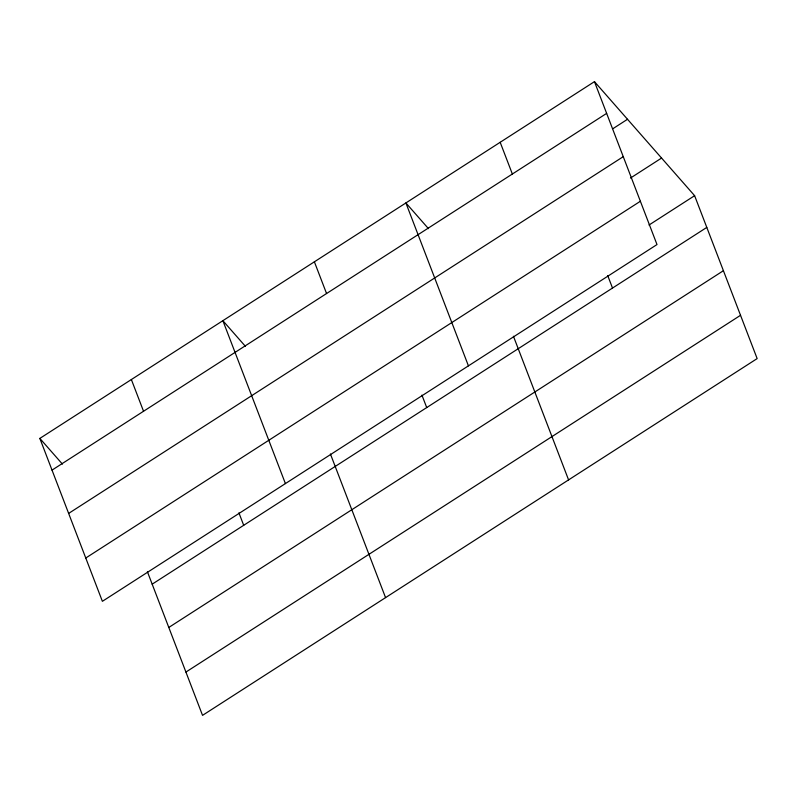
<?xml version="1.0" encoding="UTF-8"?>
<svg xmlns="http://www.w3.org/2000/svg" width="797" height="797" viewBox="0 0 797 797"><rect width="100%" height="100%" fill="white"/><g stroke="black" fill="none" stroke-linecap="round" stroke-linejoin="round"><path stroke-width="1.2" d="M594.462 81.643L656.997 244.559L102.385 601.317L39.85 438.41L594.462 81.643L694.615 195.683L757.15 358.59L202.538 715.357L147.395 571.708M52.024 470.13L606.647 113.373M613.013 128.616L627.518 119.281M68.642 513.417L623.264 156.66M630.487 178.05L661.57 158.055M85.767 558.02L640.38 201.262M649.027 225.013L694.615 195.683M152.177 584.171L706.79 227.414M168.795 627.458L723.407 270.701M185.92 672.06L740.533 315.303M428.467 228.649L405.892 202.946L468.427 365.853M245.446 346.376L222.871 320.673L285.406 483.58M39.85 438.41L62.425 464.103M607.722 275.603L612.514 288.066M500.177 142.294L512.361 174.025M513.437 336.244L568.58 479.894M421.932 395.113L426.714 407.576M314.387 261.815L326.561 293.535M330.416 453.981L385.559 597.62M238.911 512.84L243.693 525.303M131.366 379.541L143.54 411.262"/></g></svg>
